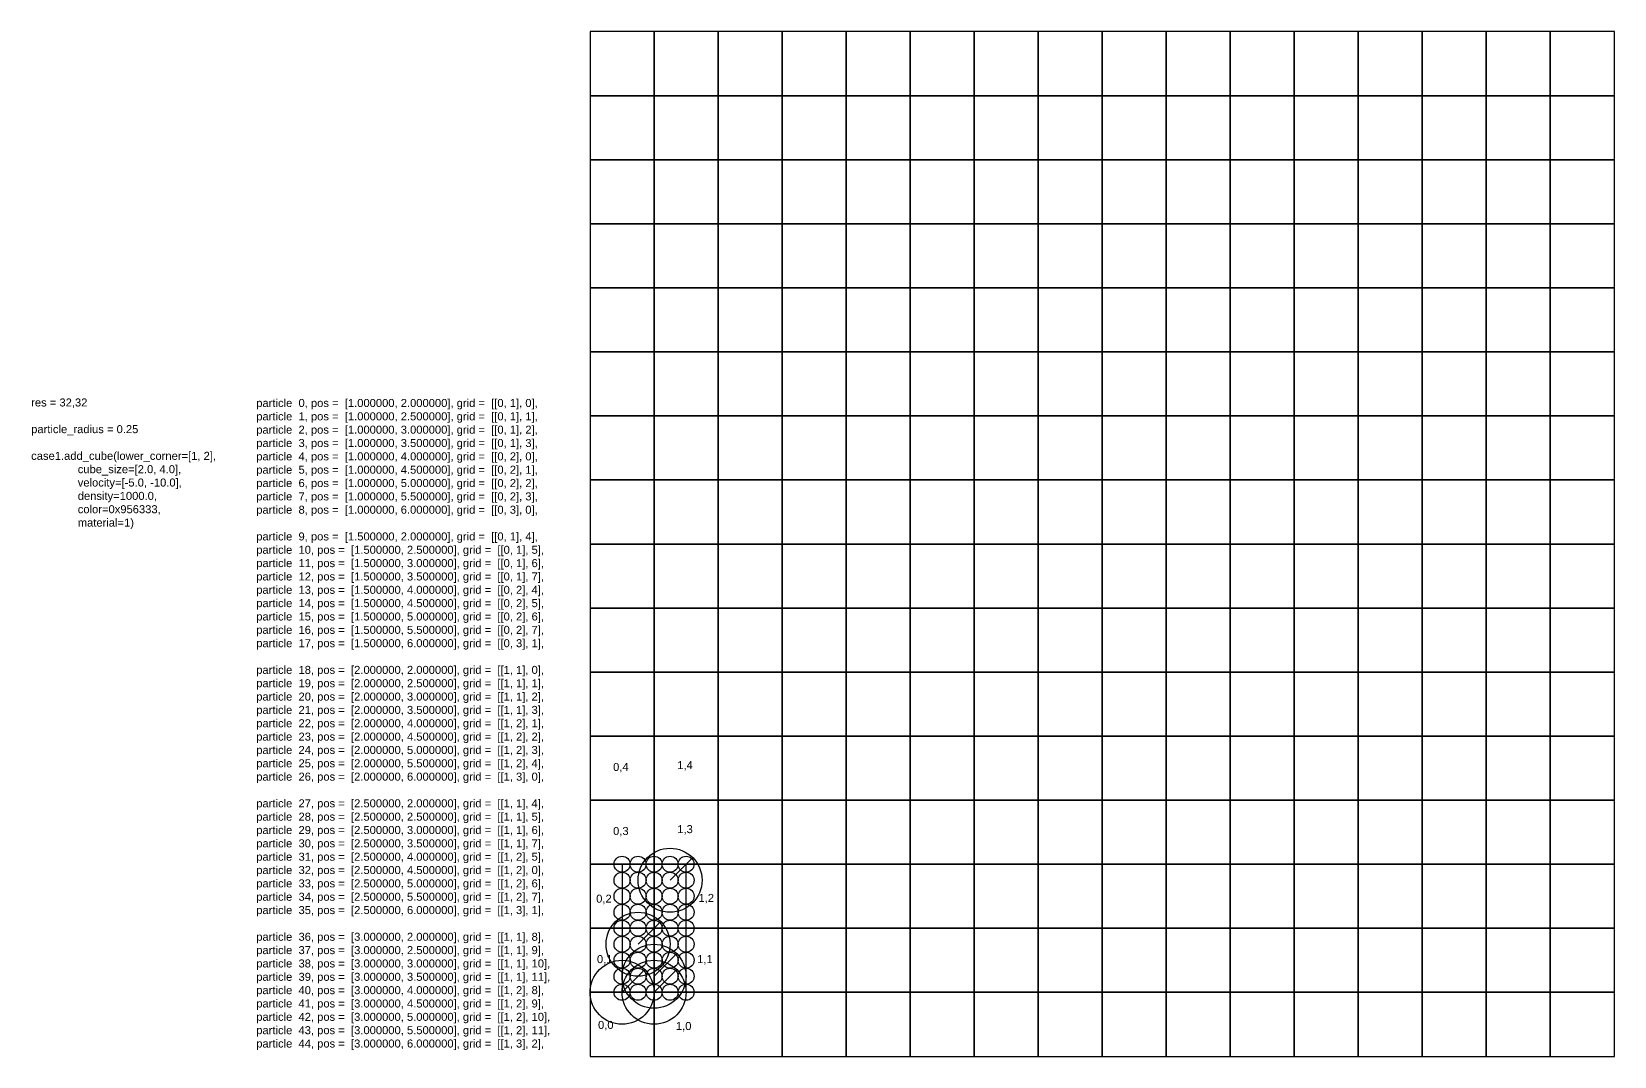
# Model space of a CAD drawing. Header units: millimetres. Extents: x -26 to 82, y 0 to 32.
# Drawn here: x 32.56 to 82, y 0 to 32 of the extents above; entities that cross this region are included whole.
import ezdxf

# ---------------------------------------------------------------- set-up
doc = ezdxf.new("R2010")
doc.units = ezdxf.units.MM
doc.styles.get("Standard").update_dxf_attribs({"font": 'arial.ttf'})

msp = doc.modelspace()

# ---------------------------------------------------------------- linework, layer by layer
for p, q in [((52.5, 5.5), (53.207, 6.207)), ((51.5, 3.5), (52.207, 4.207)), ((52, 2.5), (52.707, 3.207)), ((51, 2), (51.707, 2.707)), ((52, 2), (52.707, 2.707))]:
    msp.add_line(p, q)
for points in [[(50, 0), (82, 0), (82, 32), (50, 32)], [(50, 30), (52, 30), (52, 32), (50, 32)], [(52, 30), (54, 30), (54, 32), (52, 32)], [(54, 30), (56, 30), (56, 32), (54, 32)], [(56, 30), (58, 30), (58, 32), (56, 32)], [(58, 30), (60, 30), (60, 32), (58, 32)], [(60, 30), (62, 30), (62, 32), (60, 32)], [(62, 30), (64, 30), (64, 32), (62, 32)], [(64, 30), (66, 30), (66, 32), (64, 32)], [(66, 30), (68, 30), (68, 32), (66, 32)], [(68, 30), (70, 30), (70, 32), (68, 32)], [(70, 30), (72, 30), (72, 32), (70, 32)], [(72, 30), (74, 30), (74, 32), (72, 32)], [(74, 30), (76, 30), (76, 32), (74, 32)], [(76, 30), (78, 30), (78, 32), (76, 32)], [(78, 30), (80, 30), (80, 32), (78, 32)], [(80, 30), (82, 30), (82, 32), (80, 32)], [(50, 28), (52, 28), (52, 30), (50, 30)], [(52, 28), (54, 28), (54, 30), (52, 30)], [(54, 28), (56, 28), (56, 30), (54, 30)], [(56, 28), (58, 28), (58, 30), (56, 30)], [(58, 28), (60, 28), (60, 30), (58, 30)], [(60, 28), (62, 28), (62, 30), (60, 30)], [(62, 28), (64, 28), (64, 30), (62, 30)], [(64, 28), (66, 28), (66, 30), (64, 30)], [(66, 28), (68, 28), (68, 30), (66, 30)], [(68, 28), (70, 28), (70, 30), (68, 30)], [(70, 28), (72, 28), (72, 30), (70, 30)], [(72, 28), (74, 28), (74, 30), (72, 30)], [(74, 28), (76, 28), (76, 30), (74, 30)], [(76, 28), (78, 28), (78, 30), (76, 30)], [(78, 28), (80, 28), (80, 30), (78, 30)], [(80, 28), (82, 28), (82, 30), (80, 30)], [(50, 26), (52, 26), (52, 28), (50, 28)], [(52, 26), (54, 26), (54, 28), (52, 28)], [(54, 26), (56, 26), (56, 28), (54, 28)], [(56, 26), (58, 26), (58, 28), (56, 28)], [(58, 26), (60, 26), (60, 28), (58, 28)], [(60, 26), (62, 26), (62, 28), (60, 28)], [(62, 26), (64, 26), (64, 28), (62, 28)], [(64, 26), (66, 26), (66, 28), (64, 28)], [(66, 26), (68, 26), (68, 28), (66, 28)], [(68, 26), (70, 26), (70, 28), (68, 28)], [(70, 26), (72, 26), (72, 28), (70, 28)], [(72, 26), (74, 26), (74, 28), (72, 28)], [(74, 26), (76, 26), (76, 28), (74, 28)], [(76, 26), (78, 26), (78, 28), (76, 28)], [(78, 26), (80, 26), (80, 28), (78, 28)], [(80, 26), (82, 26), (82, 28), (80, 28)], [(50, 24), (52, 24), (52, 26), (50, 26)], [(52, 24), (54, 24), (54, 26), (52, 26)], [(54, 24), (56, 24), (56, 26), (54, 26)], [(56, 24), (58, 24), (58, 26), (56, 26)], [(58, 24), (60, 24), (60, 26), (58, 26)], [(60, 24), (62, 24), (62, 26), (60, 26)], [(62, 24), (64, 24), (64, 26), (62, 26)], [(64, 24), (66, 24), (66, 26), (64, 26)], [(66, 24), (68, 24), (68, 26), (66, 26)], [(68, 24), (70, 24), (70, 26), (68, 26)], [(70, 24), (72, 24), (72, 26), (70, 26)], [(72, 24), (74, 24), (74, 26), (72, 26)], [(74, 24), (76, 24), (76, 26), (74, 26)], [(76, 24), (78, 24), (78, 26), (76, 26)], [(78, 24), (80, 24), (80, 26), (78, 26)], [(80, 24), (82, 24), (82, 26), (80, 26)], [(50, 22), (52, 22), (52, 24), (50, 24)], [(52, 22), (54, 22), (54, 24), (52, 24)], [(54, 22), (56, 22), (56, 24), (54, 24)], [(56, 22), (58, 22), (58, 24), (56, 24)], [(58, 22), (60, 22), (60, 24), (58, 24)], [(60, 22), (62, 22), (62, 24), (60, 24)], [(62, 22), (64, 22), (64, 24), (62, 24)], [(64, 22), (66, 22), (66, 24), (64, 24)], [(66, 22), (68, 22), (68, 24), (66, 24)], [(68, 22), (70, 22), (70, 24), (68, 24)], [(70, 22), (72, 22), (72, 24), (70, 24)], [(72, 22), (74, 22), (74, 24), (72, 24)], [(74, 22), (76, 22), (76, 24), (74, 24)], [(76, 22), (78, 22), (78, 24), (76, 24)], [(78, 22), (80, 22), (80, 24), (78, 24)], [(80, 22), (82, 22), (82, 24), (80, 24)], [(50, 20), (52, 20), (52, 22), (50, 22)], [(52, 20), (54, 20), (54, 22), (52, 22)], [(54, 20), (56, 20), (56, 22), (54, 22)], [(56, 20), (58, 20), (58, 22), (56, 22)], [(58, 20), (60, 20), (60, 22), (58, 22)], [(60, 20), (62, 20), (62, 22), (60, 22)], [(62, 20), (64, 20), (64, 22), (62, 22)], [(64, 20), (66, 20), (66, 22), (64, 22)], [(66, 20), (68, 20), (68, 22), (66, 22)], [(68, 20), (70, 20), (70, 22), (68, 22)], [(70, 20), (72, 20), (72, 22), (70, 22)], [(72, 20), (74, 20), (74, 22), (72, 22)], [(74, 20), (76, 20), (76, 22), (74, 22)], [(76, 20), (78, 20), (78, 22), (76, 22)], [(78, 20), (80, 20), (80, 22), (78, 22)], [(80, 20), (82, 20), (82, 22), (80, 22)], [(50, 18), (52, 18), (52, 20), (50, 20)], [(52, 18), (54, 18), (54, 20), (52, 20)], [(54, 18), (56, 18), (56, 20), (54, 20)], [(56, 18), (58, 18), (58, 20), (56, 20)], [(58, 18), (60, 18), (60, 20), (58, 20)], [(60, 18), (62, 18), (62, 20), (60, 20)], [(62, 18), (64, 18), (64, 20), (62, 20)], [(64, 18), (66, 18), (66, 20), (64, 20)], [(66, 18), (68, 18), (68, 20), (66, 20)], [(68, 18), (70, 18), (70, 20), (68, 20)], [(70, 18), (72, 18), (72, 20), (70, 20)], [(72, 18), (74, 18), (74, 20), (72, 20)], [(74, 18), (76, 18), (76, 20), (74, 20)], [(76, 18), (78, 18), (78, 20), (76, 20)], [(78, 18), (80, 18), (80, 20), (78, 20)], [(80, 18), (82, 18), (82, 20), (80, 20)], [(50, 16), (52, 16), (52, 18), (50, 18)], [(52, 16), (54, 16), (54, 18), (52, 18)], [(54, 16), (56, 16), (56, 18), (54, 18)], [(56, 16), (58, 16), (58, 18), (56, 18)], [(58, 16), (60, 16), (60, 18), (58, 18)], [(60, 16), (62, 16), (62, 18), (60, 18)], [(62, 16), (64, 16), (64, 18), (62, 18)], [(64, 16), (66, 16), (66, 18), (64, 18)], [(66, 16), (68, 16), (68, 18), (66, 18)], [(68, 16), (70, 16), (70, 18), (68, 18)], [(70, 16), (72, 16), (72, 18), (70, 18)], [(72, 16), (74, 16), (74, 18), (72, 18)], [(74, 16), (76, 16), (76, 18), (74, 18)], [(76, 16), (78, 16), (78, 18), (76, 18)], [(78, 16), (80, 16), (80, 18), (78, 18)], [(80, 16), (82, 16), (82, 18), (80, 18)], [(50, 14), (52, 14), (52, 16), (50, 16)], [(52, 14), (54, 14), (54, 16), (52, 16)], [(54, 14), (56, 14), (56, 16), (54, 16)], [(56, 14), (58, 14), (58, 16), (56, 16)], [(58, 14), (60, 14), (60, 16), (58, 16)], [(60, 14), (62, 14), (62, 16), (60, 16)], [(62, 14), (64, 14), (64, 16), (62, 16)], [(64, 14), (66, 14), (66, 16), (64, 16)], [(66, 14), (68, 14), (68, 16), (66, 16)], [(68, 14), (70, 14), (70, 16), (68, 16)], [(70, 14), (72, 14), (72, 16), (70, 16)], [(72, 14), (74, 14), (74, 16), (72, 16)], [(74, 14), (76, 14), (76, 16), (74, 16)], [(76, 14), (78, 14), (78, 16), (76, 16)], [(78, 14), (80, 14), (80, 16), (78, 16)], [(80, 14), (82, 14), (82, 16), (80, 16)], [(50, 12), (52, 12), (52, 14), (50, 14)], [(52, 12), (54, 12), (54, 14), (52, 14)], [(54, 12), (56, 12), (56, 14), (54, 14)], [(56, 12), (58, 12), (58, 14), (56, 14)], [(58, 12), (60, 12), (60, 14), (58, 14)], [(60, 12), (62, 12), (62, 14), (60, 14)], [(62, 12), (64, 12), (64, 14), (62, 14)], [(64, 12), (66, 12), (66, 14), (64, 14)], [(66, 12), (68, 12), (68, 14), (66, 14)], [(68, 12), (70, 12), (70, 14), (68, 14)], [(70, 12), (72, 12), (72, 14), (70, 14)], [(72, 12), (74, 12), (74, 14), (72, 14)], [(74, 12), (76, 12), (76, 14), (74, 14)], [(76, 12), (78, 12), (78, 14), (76, 14)], [(78, 12), (80, 12), (80, 14), (78, 14)], [(80, 12), (82, 12), (82, 14), (80, 14)], [(50, 10), (52, 10), (52, 12), (50, 12)], [(52, 10), (54, 10), (54, 12), (52, 12)], [(54, 10), (56, 10), (56, 12), (54, 12)], [(56, 10), (58, 10), (58, 12), (56, 12)], [(58, 10), (60, 10), (60, 12), (58, 12)], [(60, 10), (62, 10), (62, 12), (60, 12)], [(62, 10), (64, 10), (64, 12), (62, 12)], [(64, 10), (66, 10), (66, 12), (64, 12)], [(66, 10), (68, 10), (68, 12), (66, 12)], [(68, 10), (70, 10), (70, 12), (68, 12)], [(70, 10), (72, 10), (72, 12), (70, 12)], [(72, 10), (74, 10), (74, 12), (72, 12)], [(74, 10), (76, 10), (76, 12), (74, 12)], [(76, 10), (78, 10), (78, 12), (76, 12)], [(78, 10), (80, 10), (80, 12), (78, 12)], [(80, 10), (82, 10), (82, 12), (80, 12)], [(50, 8), (52, 8), (52, 10), (50, 10)], [(52, 8), (54, 8), (54, 10), (52, 10)], [(54, 8), (56, 8), (56, 10), (54, 10)], [(56, 8), (58, 8), (58, 10), (56, 10)], [(58, 8), (60, 8), (60, 10), (58, 10)], [(60, 8), (62, 8), (62, 10), (60, 10)], [(62, 8), (64, 8), (64, 10), (62, 10)], [(64, 8), (66, 8), (66, 10), (64, 10)], [(66, 8), (68, 8), (68, 10), (66, 10)], [(68, 8), (70, 8), (70, 10), (68, 10)], [(70, 8), (72, 8), (72, 10), (70, 10)], [(72, 8), (74, 8), (74, 10), (72, 10)], [(74, 8), (76, 8), (76, 10), (74, 10)], [(76, 8), (78, 8), (78, 10), (76, 10)], [(78, 8), (80, 8), (80, 10), (78, 10)], [(80, 8), (82, 8), (82, 10), (80, 10)], [(54, 6), (56, 6), (56, 8), (54, 8)], [(56, 6), (58, 6), (58, 8), (56, 8)], [(58, 6), (60, 6), (60, 8), (58, 8)], [(60, 6), (62, 6), (62, 8), (60, 8)], [(62, 6), (64, 6), (64, 8), (62, 8)], [(64, 6), (66, 6), (66, 8), (64, 8)], [(66, 6), (68, 6), (68, 8), (66, 8)], [(68, 6), (70, 6), (70, 8), (68, 8)], [(70, 6), (72, 6), (72, 8), (70, 8)], [(72, 6), (74, 6), (74, 8), (72, 8)], [(74, 6), (76, 6), (76, 8), (74, 8)], [(76, 6), (78, 6), (78, 8), (76, 8)], [(78, 6), (80, 6), (80, 8), (78, 8)], [(80, 6), (82, 6), (82, 8), (80, 8)], [(54, 4), (56, 4), (56, 6), (54, 6)], [(56, 4), (58, 4), (58, 6), (56, 6)], [(58, 4), (60, 4), (60, 6), (58, 6)], [(60, 4), (62, 4), (62, 6), (60, 6)], [(62, 4), (64, 4), (64, 6), (62, 6)], [(64, 4), (66, 4), (66, 6), (64, 6)], [(66, 4), (68, 4), (68, 6), (66, 6)], [(68, 4), (70, 4), (70, 6), (68, 6)], [(70, 4), (72, 4), (72, 6), (70, 6)], [(72, 4), (74, 4), (74, 6), (72, 6)], [(74, 4), (76, 4), (76, 6), (74, 6)], [(76, 4), (78, 4), (78, 6), (76, 6)], [(78, 4), (80, 4), (80, 6), (78, 6)], [(80, 4), (82, 4), (82, 6), (80, 6)], [(54, 2), (56, 2), (56, 4), (54, 4)], [(56, 2), (58, 2), (58, 4), (56, 4)], [(58, 2), (60, 2), (60, 4), (58, 4)], [(60, 2), (62, 2), (62, 4), (60, 4)], [(62, 2), (64, 2), (64, 4), (62, 4)], [(64, 2), (66, 2), (66, 4), (64, 4)], [(66, 2), (68, 2), (68, 4), (66, 4)], [(68, 2), (70, 2), (70, 4), (68, 4)], [(70, 2), (72, 2), (72, 4), (70, 4)], [(72, 2), (74, 2), (74, 4), (72, 4)], [(74, 2), (76, 2), (76, 4), (74, 4)], [(76, 2), (78, 2), (78, 4), (76, 4)], [(78, 2), (80, 2), (80, 4), (78, 4)], [(80, 2), (82, 2), (82, 4), (80, 4)], [(50, 0), (52, 0), (52, 2), (50, 2)], [(52, 0), (54, 0), (54, 2), (52, 2)], [(54, 0), (56, 0), (56, 2), (54, 2)], [(56, 0), (58, 0), (58, 2), (56, 2)], [(58, 0), (60, 0), (60, 2), (58, 2)], [(60, 0), (62, 0), (62, 2), (60, 2)], [(62, 0), (64, 0), (64, 2), (62, 2)], [(64, 0), (66, 0), (66, 2), (64, 2)], [(66, 0), (68, 0), (68, 2), (66, 2)], [(68, 0), (70, 0), (70, 2), (68, 2)], [(70, 0), (72, 0), (72, 2), (70, 2)], [(72, 0), (74, 0), (74, 2), (72, 2)], [(74, 0), (76, 0), (76, 2), (74, 2)], [(76, 0), (78, 0), (78, 2), (76, 2)], [(78, 0), (80, 0), (80, 2), (78, 2)], [(80, 0), (82, 0), (82, 2), (80, 2)]]:
    msp.add_lwpolyline(points, close=True)
at = {"color": 4}
msp.add_lwpolyline([(50, 6), (52, 6), (52, 8), (50, 8)], close=True, dxfattribs=at)
at = {"color": 6}
msp.add_lwpolyline([(52, 6), (54, 6), (54, 8), (52, 8)], close=True, dxfattribs=at)
at = {"color": 3}
msp.add_lwpolyline([(50, 4), (52, 4), (52, 6), (50, 6)], close=True, dxfattribs=at)
at = {"lineweight": 30}
msp.add_lwpolyline([(51, 2), (53, 2), (53, 6), (51, 6)], close=True, dxfattribs=at)
at = {"color": 215, "true_color": 0xa953a0}
msp.add_lwpolyline([(52, 4), (54, 4), (54, 6), (52, 6)], close=True, dxfattribs=at)
at = {"color": 2}
msp.add_lwpolyline([(50, 2), (52, 2), (52, 4), (50, 4)], close=True, dxfattribs=at)
at = {"color": 32, "true_color": 0xcd6928}
msp.add_lwpolyline([(52, 2), (54, 2), (54, 4), (52, 4)], close=True, dxfattribs=at)
for centre in [(52.5, 5.5), (51.5, 3.5), (52, 2.5), (51, 2), (52, 2)]:
    msp.add_circle(centre, 1)
at = {"color": 4}
for centre in [(51, 6), (51.5, 6)]:
    msp.add_circle(centre, 0.25, dxfattribs=at)
at = {"color": 6}
for centre in [(52, 6), (52.5, 6), (53, 6)]:
    msp.add_circle(centre, 0.25, dxfattribs=at)
at = {"color": 3}
for centre in [(51, 5.5), (51.5, 5.5), (51, 5), (51.5, 5), (51, 4.5), (51.5, 4.5), (51, 4), (51.5, 4)]:
    msp.add_circle(centre, 0.25, dxfattribs=at)
at = {"color": 215, "true_color": 0xa953a0}
for centre in [(52, 5.5), (52.5, 5.5), (53, 5.5), (52, 5), (52.5, 5), (53, 5), (52, 4.5), (52.5, 4.5), (53, 4.5), (52, 4), (52.5, 4), (53, 4)]:
    msp.add_circle(centre, 0.25, dxfattribs=at)
at = {"color": 2}
for centre in [(51, 3.5), (51.5, 3.5), (51, 3), (51.5, 3), (51, 2.5), (51.5, 2.5), (51, 2), (51.5, 2)]:
    msp.add_circle(centre, 0.25, dxfattribs=at)
at = {"color": 32, "true_color": 0xcd6928}
for centre in [(52, 3.5), (52.5, 3.5), (53, 3.5), (52, 3), (52.5, 3), (53, 3), (52, 2.5), (52.5, 2.5), (53, 2.5), (52, 2), (52.5, 2), (53, 2)]:
    msp.add_circle(centre, 0.25, dxfattribs=at)

# ---------------------------------------------------------------- texts
at = {"char_height": 0.25, "attachment_point": 1}
for s, insert, width in [('res = 32,32\\P\\Pparticle_radius = 0.25\\P\\Pcase1.add_cube(lower_corner=[1, 2],\\P               cube_size=[2.0, 4.0],\\P               velocity=[-5.0, -10.0],\\P               density=1000.0,\\P               color=0x956333,\\P               material=1)', (32.541, 20.545), 6.0178), ('particle  0, pos =  [1.000000, 2.000000], grid =  [[0, 1], 0], \\Pparticle  1, pos =  [1.000000, 2.500000], grid =  [[0, 1], 1],\\Pparticle  2, pos =  [1.000000, 3.000000], grid =  [[0, 1], 2],\\Pparticle  3, pos =  [1.000000, 3.500000], grid =  [[0, 1], 3],\\Pparticle  4, pos =  [1.000000, 4.000000], grid =  [[0, 2], 0],\\Pparticle  5, pos =  [1.000000, 4.500000], grid =  [[0, 2], 1],\\Pparticle  6, pos =  [1.000000, 5.000000], grid =  [[0, 2], 2],\\Pparticle  7, pos =  [1.000000, 5.500000], grid =  [[0, 2], 3],\\Pparticle  8, pos =  [1.000000, 6.000000], grid =  [[0, 3], 0],\\P\\Pparticle  9, pos =  [1.500000, 2.000000], grid =  [[0, 1], 4],\\Pparticle  10, pos =  [1.500000, 2.500000], grid =  [[0, 1], 5],\\Pparticle  11, pos =  [1.500000, 3.000000], grid =  [[0, 1], 6],\\Pparticle  12, pos =  [1.500000, 3.500000], grid =  [[0, 1], 7],\\Pparticle  13, pos =  [1.500000, 4.000000], grid =  [[0, 2], 4],\\Pparticle  14, pos =  [1.500000, 4.500000], grid =  [[0, 2], 5],\\Pparticle  15, pos =  [1.500000, 5.000000], grid =  [[0, 2], 6],\\Pparticle  16, pos =  [1.500000, 5.500000], grid =  [[0, 2], 7],\\Pparticle  17, pos =  [1.500000, 6.000000], grid =  [[0, 3], 1],\\P\\Pparticle  18, pos =  [2.000000, 2.000000], grid =  [[1, 1], 0],\\Pparticle  19, pos =  [2.000000, 2.500000], grid =  [[1, 1], 1],\\Pparticle  20, pos =  [2.000000, 3.000000], grid =  [[1, 1], 2],\\Pparticle  21, pos =  [2.000000, 3.500000], grid =  [[1, 1], 3],\\Pparticle  22, pos =  [2.000000, 4.000000], grid =  [[1, 2], 1],\\Pparticle  23, pos =  [2.000000, 4.500000], grid =  [[1, 2], 2],\\Pparticle  24, pos =  [2.000000, 5.000000], grid =  [[1, 2], 3],\\Pparticle  25, pos =  [2.000000, 5.500000], grid =  [[1, 2], 4],\\Pparticle  26, pos =  [2.000000, 6.000000], grid =  [[1, 3], 0],\\P\\Pparticle  27, pos =  [2.500000, 2.000000], grid =  [[1, 1], 4],\\Pparticle  28, pos =  [2.500000, 2.500000], grid =  [[1, 1], 5],\\Pparticle  29, pos =  [2.500000, 3.000000], grid =  [[1, 1], 6],\\Pparticle  30, pos =  [2.500000, 3.500000], grid =  [[1, 1], 7],\\Pparticle  31, pos =  [2.500000, 4.000000], grid =  [[1, 2], 5],\\Pparticle  32, pos =  [2.500000, 4.500000], grid =  [[1, 2], 0],\\Pparticle  33, pos =  [2.500000, 5.000000], grid =  [[1, 2], 6], \\Pparticle  34, pos =  [2.500000, 5.500000], grid =  [[1, 2], 7],\\Pparticle  35, pos =  [2.500000, 6.000000], grid =  [[1, 3], 1],\\P\\Pparticle  36, pos =  [3.000000, 2.000000], grid =  [[1, 1], 8],\\Pparticle  37, pos =  [3.000000, 2.500000], grid =  [[1, 1], 9],\\Pparticle  38, pos =  [3.000000, 3.000000], grid =  [[1, 1], 10],\\Pparticle  39, pos =  [3.000000, 3.500000], grid =  [[1, 1], 11],\\Pparticle  40, pos =  [3.000000, 4.000000], grid =  [[1, 2], 8],\\Pparticle  41, pos =  [3.000000, 4.500000], grid =  [[1, 2], 9],\\Pparticle  42, pos =  [3.000000, 5.000000], grid =  [[1, 2], 10],\\Pparticle  43, pos =  [3.000000, 5.500000], grid =  [[1, 2], 11],\\Pparticle  44, pos =  [3.000000, 6.000000], grid =  [[1, 3], 2],', (39.573, 20.529), 9.58626)]:
    msp.add_mtext(s, dxfattribs=dict(at, insert=insert, width=width))
for s, insert in [('0,4', (50.72, 9.162)), ('1,4', (52.725, 9.22)), ('0,3', (50.72, 7.162)), ('1,3', (52.725, 7.22)), ('0,2', (50.191, 5.048)), ('1,2', (53.388, 5.073)), ('0,1', (50.216, 3.161)), ('1,1', (53.346, 3.161)), ('0,0', (50.25, 1.106)), ('1,0', (52.683, 1.072))]:
    msp.add_mtext_dynamic_manual_height_columns(s, width=2, gutter_width=12.5, heights=[0], dxfattribs=dict(at, insert=insert))

doc.saveas('drawing.dxf')
